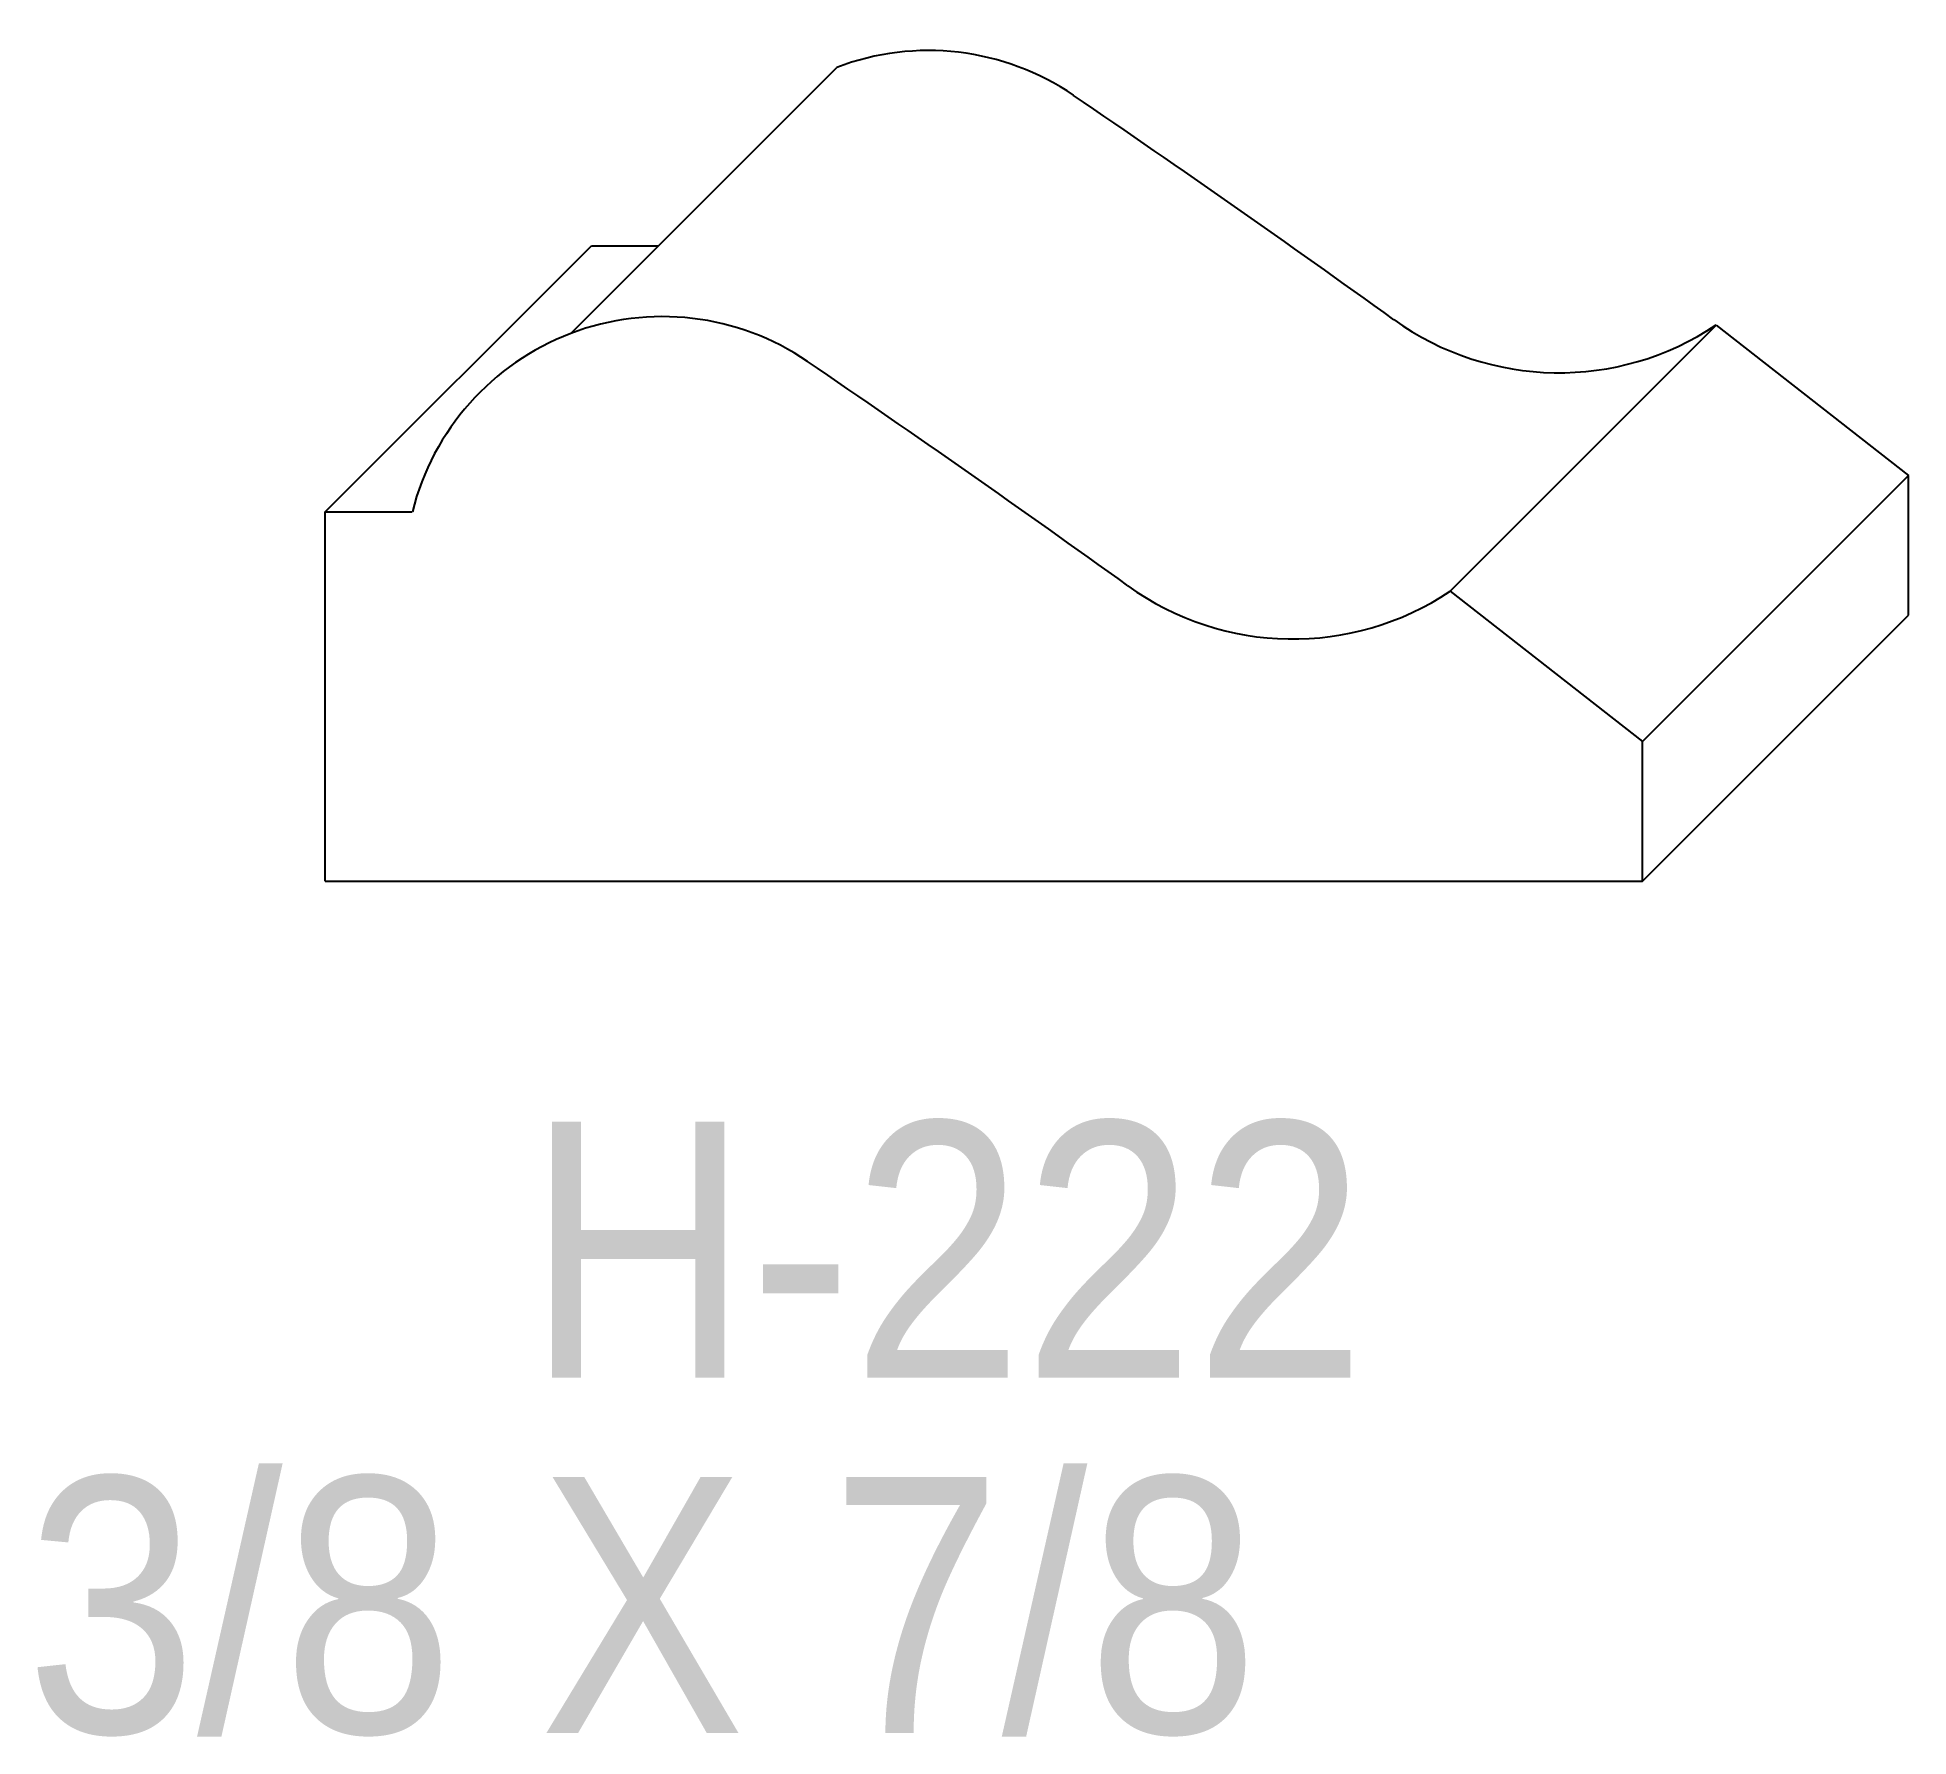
# Model space of a CAD drawing. Extents: x 85.05 to 86.29, y 146.01 to 147.13.
import ezdxf

# ---------------------------------------------------------------- set-up
doc = ezdxf.new("R2010")
doc.units = 0
doc.header["$LTSCALE"] = 5
doc.layers.add('PROFILE', color=7, linetype='CONTINUOUS')
doc.styles.add('TXT', font='TXT', dxfattribs={"height": 3.5})

msp = doc.modelspace()

# ---------------------------------------------------------------- linework, layer by layer
at = {"layer": 'PROFILE', "color": 1, "linetype": 'CONTINUOUS'}
for p, q in [((85.4034, 146.9372), (85.5801, 147.1139)), ((85.2404, 146.8188), (85.4172, 146.9955)), ((85.4172, 146.9955), (85.4617, 146.9955)), ((85.9875, 146.7661), (86.1642, 146.9428)), ((86.1642, 146.9428), (86.2919, 146.8429)), ((86.1152, 146.6662), (86.2919, 146.8429)), ((86.2919, 146.7501), (86.2919, 146.8429)), ((85.2404, 146.8188), (85.2982, 146.8188)), ((85.2404, 146.5734), (85.2404, 146.8188)), ((85.9875, 146.7661), (86.1152, 146.6662)), ((86.1152, 146.5734), (86.2919, 146.7501)), ((86.1152, 146.5734), (86.1152, 146.6662)), ((85.2404, 146.5734), (86.1152, 146.5734))]:
    msp.add_line(p, q, dxfattribs=at)
for centre, major_axis, start_param, end_param in [((85.641, 146.9539), (0.1712, 0), 0.972657, 1.934364), ((79.9451, 138.5949), (10.2863, 0), 0.947402, 0.972657), ((85.4643, 146.7772), (0, 0.1712), -0.59814, 1.325276), ((86.0597, 147.0988), (0.1877, 0), -2.19419, -0.980676), ((79.7684, 138.4182), (10.2863, 0), 0.947402, 0.972657), ((85.883, 146.922), (0.1877, 0), -2.19419, -0.980676)]:
    msp.add_ellipse(centre, major_axis=major_axis, ratio=1, start_param=start_param, end_param=end_param, dxfattribs=at)

# ---------------------------------------------------------------- texts
at = {"layer": 'PROFILE', "color": 1, "linetype": 'CONTINUOUS', "style": 'TXT', "width": 0.9}
for s, p in [('H-222', (85.3743, 146.2437)), ('3/8 X 7/8', (85.0415, 146.0078))]:
    msp.add_text(s, height=0.16996, dxfattribs=at).set_placement(p)

doc.saveas('drawing.dxf')
